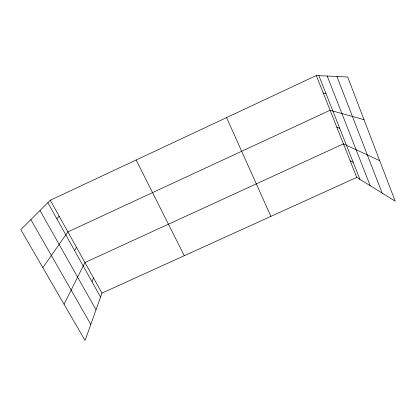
<?xml version="1.0" encoding="UTF-8"?>
<svg xmlns="http://www.w3.org/2000/svg" width="416" height="416" viewBox="0 0 416 416"><rect width="100%" height="100%" fill="white"/><g stroke="black" fill="none" stroke-linecap="round" stroke-linejoin="round"><path stroke-width="0.62" d="M356.756 177.382L101.956 293.108L85.082 340.47L20.8 229.648L50.279 200.252L316.3 75.53L347.708 77.022L395.2 201.162L356.756 177.382L316.3 75.53M91.952 281.648L93.517 277.94M64.059 304.231L84.942 262.527L343.444 143.874L379.694 160.633M74.578 250.546L76.482 247.328M42.853 267.665L67.886 231.889L330.096 110.266L364.026 119.673M56.904 218.894L59.155 216.195M323.253 93.044L325.936 93.496M336.825 127.208L339.716 128.294M350.158 160.768L353.241 162.448M30.857 219.617L90.802 324.423M39.988 210.517L96.023 309.759M47.845 202.675L100.552 297.05M50.279 200.252L101.956 293.108M136.136 159.999L184.283 255.715M226.564 117.603L270.894 216.377M318.874 75.65L359.939 179.348M327.215 76.05L370.209 185.708M336.939 76.508L382.117 193.071"/></g></svg>
